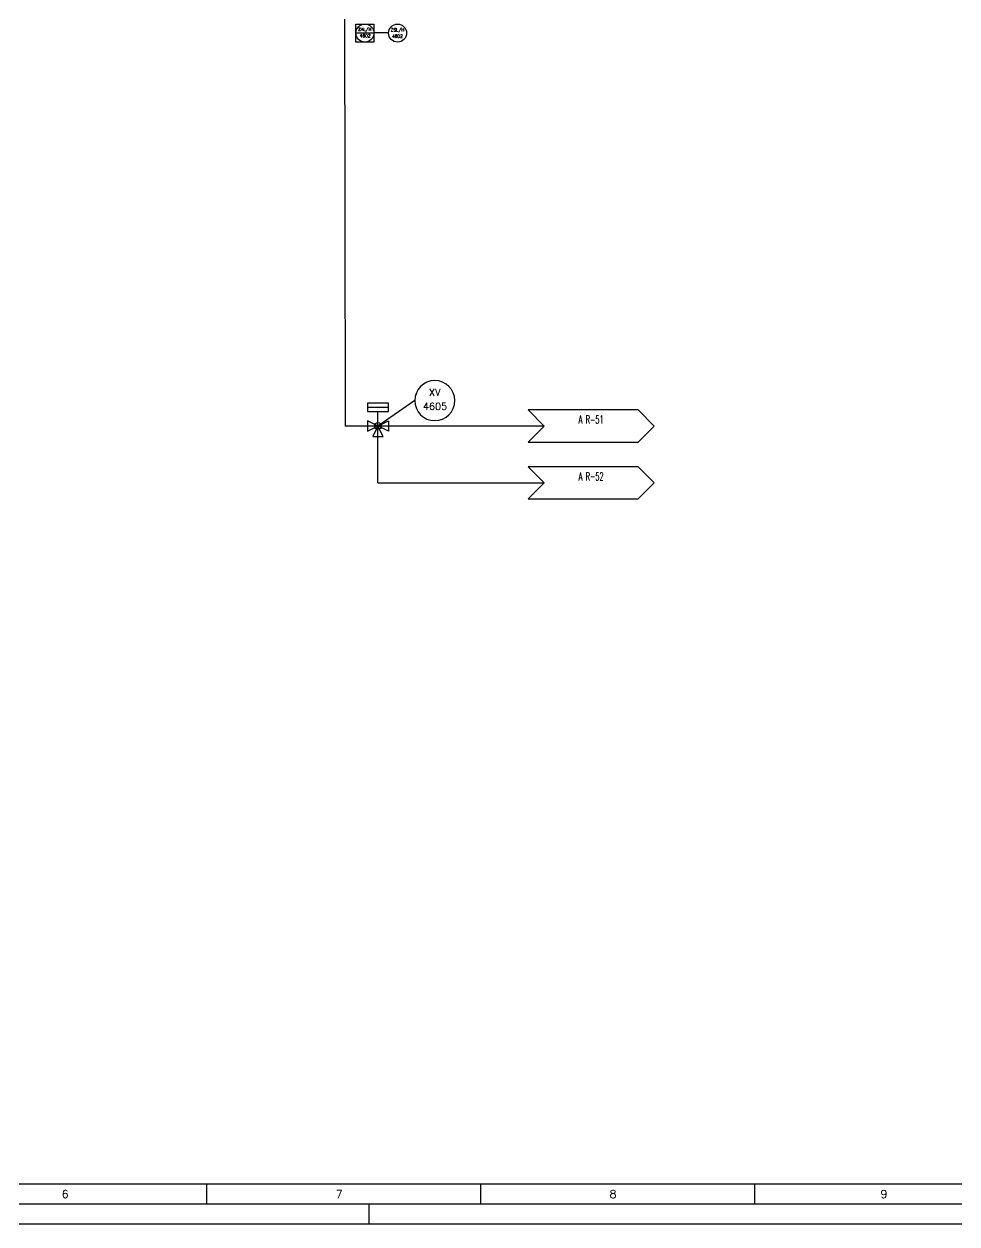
# Model space of a CAD drawing. Header units: millimetres. Extents: x 172 to 1080, y 170 to 466.
# Drawn here: x 359.5 to 475.9, y 169.8 to 319.6 of the extents above; entities that cross this region are included whole.
import ezdxf
from ezdxf.enums import TextEntityAlignment as Align

# ---------------------------------------------------------------- set-up
doc = ezdxf.new("R2010")
doc.units = ezdxf.units.MM
doc.linetypes.add('TRAZOS', pattern=[0.75, 0.5, -0.25])
for name, color, linetype in [('CAJETIN', 1, 'Continuous'), ('CONEXION INTRUMENTOS', 1, 'Continuous'), ('FORMATO', 7, 'Continuous'), ('INSTRUMENTOS', 1, 'Continuous'), ('TEX', 7, 'Continuous'), ('TUBERIA', 5, 'Continuous')]:
    doc.layers.add(name, color=color, linetype=linetype)
doc.styles.add('PY', font='ROMANS.shx')
doc.styles.add('PY1', font='ROMANS.shx', dxfattribs={"width": 0.8})
doc.linetypes.add('SEÑAL_MECANICA2', pattern='A,4.411183,["o",PY,S=4.130212,R=360,X=0,Y=-1.374288],0.588817,-0.374158,["",PY,S=2,R=360,X=0,Y=-0.688262],-2.183682', length=7.55784)

# ---------------------------------------------------------------- blocks, each defined once
blk = doc.blocks.new('SEÑAL CIR')
at = {"color": 1}
blk.add_circle((0, 5.7), 5.7, dxfattribs=at)
at = {"layer": 'INSTRUMENTOS', "linetype": 'Continuous', "style": 'PY', "flags": 4}
for p in [(0.18, 6.94), (0.13, 2.95)]:
    blk.add_attdef('---', text='', height=2, dxfattribs=at).set_placement(p, align=Align.CENTER)
blk = doc.blocks.new('SEÑAL CIRCU MARCO')
at = {"color": 1, "linetype": 'Continuous', "ltscale": 0.5}
blk.add_line((5.7, 5.7), (-5.7, 5.7), dxfattribs=at)
at = {"color": 1, "flags": 128}
blk.add_lwpolyline([(5.7, 0), (-5.7, 0), (-5.7, 11.4), (5.7, 11.4)], close=True, dxfattribs=at)
at = {"color": 1}
blk.add_circle((0, 5.7), 5.7, dxfattribs=at)
at = {"style": 'PY'}
for tag, p in [('XXX', (0.18, 7.98)), ('YYY', (0.13, 3.24))]:
    blk.add_attdef(tag, text='', height=2, dxfattribs=at).set_placement(p, align=Align.MIDDLE)
blk = doc.blocks.new('VALV GLOB-V')
at = {"layer": 'INSTRUMENTOS', "color": 1, "flags": 128}
blk.add_lwpolyline([(5.7, -1.43), (5.7, 1.43), (0, -1.43), (0, 1.43)], close=True, dxfattribs=at)
at = {"layer": 'INSTRUMENTOS', "color": 1}
blk.add_circle((2.85, 0), 0.95, dxfattribs=at)
at = {"layer": 'INSTRUMENTOS', "color": 7, "linetype": 'SEÑAL_MECANICA2', "style": 'PY'}
blk.add_attdef('REF.', text='', height=2, dxfattribs=at).set_placement((3, -3.37), align=Align.MIDDLE)
blk = doc.blocks.new('BANDERA DE FLUJO')
at = {"layer": 'TEX', "color": 1, "ltscale": 0.1, "flags": 128}
blk.add_lwpolyline([(-4, 4), (-31.46, 4), (-27.46, 0), (-31.46, -4), (-4, -4), (0, 0)], close=True, dxfattribs=at)
at = {"layer": 'TEX', "style": 'PY1', "width": 0.8}
for tag, p in [('ETIQUETA-LINEA-1', (-15.73, 0.61)), ('ETIQUETA-LINEA-2', (-15.73, -2.91))]:
    blk.add_attdef(tag, text='', height=2, dxfattribs=at).set_placement(p, align=Align.CENTER)
blk = doc.blocks.new('MARCO-A1')
at = {"layer": 'FORMATO', "color": 5}
for p, q in [((420.5, 10), (420.5, 5)), ((488.92, 10), (488.92, 5)), ((557.33, 10), (557.33, 5))]:
    blk.add_line(p, q, dxfattribs=at)
at = {"layer": 'FORMATO', "color": 1, "linetype": 'Continuous'}
blk.add_line((461, 5), (461, 0), dxfattribs=at)
at = {"layer": 'FORMATO', "color": 1}
blk.add_lwpolyline([(0, 594), (841, 594), (841, 0), (0, 0)], close=True, dxfattribs=at)
at = {"layer": 'FORMATO', "color": 5}
blk.add_lwpolyline([(5, 589), (836, 589), (836, 5), (5, 5)], close=True, dxfattribs=at)
at = {"layer": 'FORMATO', "color": 8, "linetype": 'Continuous'}
blk.add_lwpolyline([(10, 584), (831, 584), (831, 10), (10, 10)], close=True, dxfattribs=at)
at = {"layer": 'FORMATO', "color": 1, "style": 'PY'}
for s, p in [('6', (384.34, 6.5)), ('7', (452.75, 6.5)), ('8', (521.17, 6.5)), ('9', (588.85, 6.5))]:
    blk.add_text(s, height=2, dxfattribs=at).set_placement(p)

msp = doc.modelspace()

# ---------------------------------------------------------------- linework, layer by layer
at = {"color": 1}
msp.add_line((408.25, 272.55), (403.66, 269.38), dxfattribs=at)
at = {"color": 5}
for p, q in [((424.38, 269.38), (399.56, 269.38)), ((403.66, 262.29), (403.66, 269.38))]:
    msp.add_line(p, q, dxfattribs=at)
at = {"layer": 'CAJETIN', "color": 1, "linetype": 'TRAZOS', "ltscale": 5}
msp.add_line((404.98, 318.43), (403.16, 318.43), dxfattribs=at)
at = {"layer": 'CONEXION INTRUMENTOS', "color": 5, "linetype": 'Continuous'}
msp.add_line((399.47, 325.88), (399.56, 269.38), dxfattribs=at)
at = {"layer": 'CONEXION INTRUMENTOS', "linetype": 'Continuous'}
for p, q in [((404.98, 271.71), (402.34, 271.71)), ((404.98, 271.71), (402.34, 271.71)), ((403.66, 269.38), (403.66, 271.19))]:
    msp.add_line(p, q, dxfattribs=at)
msp.add_lwpolyline([(404.98, 271.19), (404.98, 272.23), (402.34, 272.23), (402.34, 271.19)], close=True, dxfattribs=at)
msp.add_lwpolyline([(404.98, 271.19), (404.98, 272.23), (402.34, 272.23), (402.34, 271.19)], close=True, dxfattribs=at)
at = {"layer": 'INSTRUMENTOS', "color": 1}
msp.add_lwpolyline([(403, 268.07), (404.32, 268.07), (403.66, 269.38), (403.66, 269.38)], close=True, dxfattribs=at)
at = {"layer": 'TUBERIA'}
msp.add_line((403.66, 262.29), (424.38, 262.29), dxfattribs=at)

# ---------------------------------------------------------------- block references
at = {"xscale": 0.499409123998651, "yscale": 0.499409123998651, "zscale": 0.499409123998651}
msp.add_blockref('MARCO-A1', (172.28, 169.78), dxfattribs=at)
ref = msp.add_blockref('SEÑAL CIRCU MARCO', (402.03, 317.3), dxfattribs=dict(xscale=0.197347499999978, yscale=0.197347499999978, zscale=0.197347499999978))
ref.add_attrib('XXX', 'ZAL/H', dxfattribs={"height": 0.395, "style": 'PY'}).set_placement((402.02, 318.85), align=Align.MIDDLE)
ref.add_attrib('YYY', '4602', dxfattribs={"color": 0, "height": 0.395, "style": 'PY'}).set_placement((402.06, 318.08), align=Align.MIDDLE)
at = {"linetype": 'Continuous'}
ref = msp.add_blockref('SEÑAL CIR', (406.1, 317.3), dxfattribs=dict(at, xscale=0.197347499999978, yscale=0.197347499999978, zscale=0.197347499999978))
ref.add_attrib('---', 'ZSL/H', dxfattribs={"layer": 'INSTRUMENTOS', "color": 7, "linetype": 'Continuous', "height": 0.395, "style": 'PY'}).set_placement((406.1, 318.63), align=Align.CENTER)
ref.add_attrib('---', '4602', dxfattribs={"layer": 'INSTRUMENTOS', "color": 0, "linetype": 'Continuous', "height": 0.395, "style": 'PY'}).set_placement((406.09, 317.84), align=Align.CENTER)
ref = msp.add_blockref('SEÑAL CIR', (410.75, 270.05), dxfattribs=dict(at, xscale=-0.4385500000000775, yscale=0.4385500000000775, zscale=0.4385500000000775))
ref.add_attrib('---', 'XV', dxfattribs={"layer": 'INSTRUMENTOS', "color": 0, "linetype": 'Continuous', "height": 0.877, "style": 'PY'}).set_placement((410.75, 273.13), align=Align.CENTER)
ref.add_attrib('---', '4605', dxfattribs={"layer": 'INSTRUMENTOS', "color": 0, "linetype": 'Continuous', "height": 0.877, "style": 'PY'}).set_placement((410.79, 271.38), align=Align.CENTER)
ref = msp.add_blockref('BANDERA DE FLUJO', (438.11, 269.38), dxfattribs=dict(xscale=0.5, yscale=0.5, zscale=0.5))
ref.add_attrib('ETIQUETA-LINEA-1', 'A R-51', dxfattribs={"layer": 'TEX', "height": 1, "style": 'PY1', "width": 0.6}).set_placement((430.25, 269.69), align=Align.CENTER)
at = {"linetype": 'Continuous', "xscale": 0.4616315789473902, "yscale": 0.4616315789473902, "zscale": 0.4616315789473902, "rotation": 180}
msp.add_blockref('VALV GLOB-V', (404.98, 269.38), dxfattribs=at)
ref = msp.add_blockref('BANDERA DE FLUJO', (438.11, 262.29), dxfattribs=dict(xscale=0.5, yscale=0.5, zscale=0.5))
ref.add_attrib('ETIQUETA-LINEA-1', 'A R-52', dxfattribs={"layer": 'TEX', "height": 1, "style": 'PY1', "width": 0.6}).set_placement((430.25, 262.59), align=Align.CENTER)

doc.saveas('drawing.dxf')
